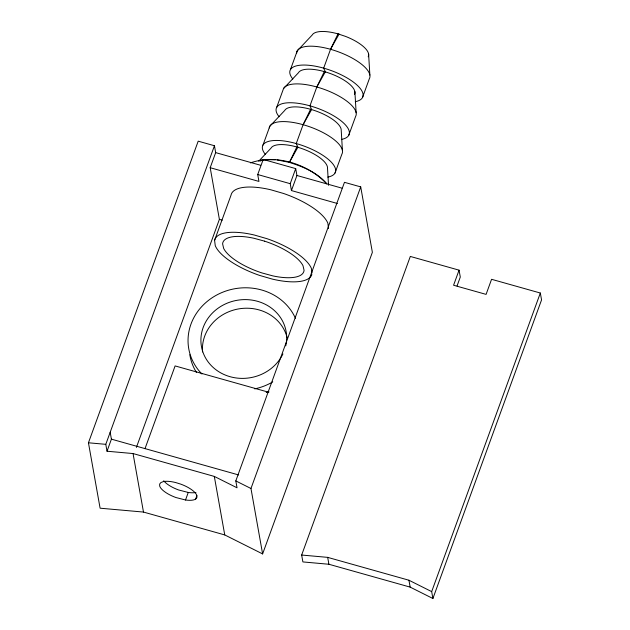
<?xml version="1.0" encoding="UTF-8"?>
<svg xmlns="http://www.w3.org/2000/svg" width="630" height="630" viewBox="0 0 630 630"><rect width="100%" height="100%" fill="white"/><g stroke="black" fill="none" stroke-linecap="round" stroke-linejoin="round"><path stroke-width="0.94" d="M214.452 145.743L105.793 444.331L107.021 451.222L133.048 453.553L214.31 476.414L237.037 487.801L235.809 480.91L344.468 182.322L360.714 186.889L372.369 252.315L262.615 553.92L224.745 534.925L143.482 512.064L100.099 508.197L88.444 442.78L198.198 141.167L214.452 145.743L215.673 152.625L210.192 167.706L219.39 219.358L136.403 447.41M107.021 451.222L111.415 439.157L110.187 432.267M311.874 274.546A51.589 18.546 20 0 1 272.294 279.09L259.552 275.397A51.589 18.546 20 0 1 215.263 245.676L214.586 240.361L231.045 195.119A51.589 18.546 20 0 1 270.837 189.795L283.579 193.489A51.589 18.546 20 0 1 327.86 223.209L328.545 228.525M144.994 448.678L175.108 365.92L268.829 392.285M262.97 145.097L269.829 126.244L284.697 110.494A30.098 10.82 20 0 1 314.307 110.439A30.098 10.82 20 0 1 341.161 129.339L342.429 150.476M276.688 107.391L283.547 88.539L298.415 72.789A30.098 10.82 20 0 1 331.726 74.072A30.098 10.82 20 0 1 354.469 94.484M290.406 69.694L297.266 50.841L312.134 35.091A30.098 10.82 20 0 1 338.011 33.886L339.113 34.256M210.192 167.706L258.946 181.424L257.717 174.541L263.206 159.461L295.706 168.604L296.935 175.487L291.446 190.567L337.389 203.498M303.101 124.693L311.614 109.526L310.574 109.289L303.101 124.693L296.242 143.546L297.895 147.223L289.383 162.398C303.061 166.753 317.37 172.455 326.75 183.818C308.109 164.194 276.688 153.751 250.393 162.894M316.819 86.995L325.332 71.828L324.293 71.584L316.819 86.995L309.96 105.848L311.614 109.526M368.188 56.787A30.098 10.82 20 0 0 345.445 36.367L338.011 33.886L330.537 49.29L323.678 68.142L325.332 71.828M291.446 190.567L290.225 183.684L295.706 168.604M185.519 499.992A19.806 7.119 20 0 0 195.639 499.07L196.891 497.566L196.875 495.597A19.806 7.119 20 0 0 180.66 484.1L175.762 482.58A19.806 7.119 20 0 0 163.343 481.603L160.91 482.548L159.658 484.053L159.673 486.021A19.806 7.119 20 0 0 175.888 497.519L185.519 499.992L188.26 492.455A19.806 7.119 20 0 0 195.954 492.471M195.639 499.07L196.859 495.716M335.034 172.99L341.893 154.137A38.69 13.907 20 0 0 310.291 127A38.69 13.907 20 0 0 269.246 127.969M348.752 135.285L355.619 116.432A38.69 13.907 20 0 0 326.379 90.184A38.69 13.907 20 0 0 283.547 88.539M362.478 97.587L369.337 78.734A38.69 13.907 20 0 0 336.53 51.172A38.69 13.907 20 0 0 296.628 53.511M262.615 553.92L250.968 488.502L360.714 186.889M459.065 270.16L453.576 285.24L486.084 294.383L491.573 279.303L540.327 293.021L541.556 299.911L432.897 598.5L410.169 587.121L328.907 564.26L302.88 561.921L301.66 555.038L410.311 256.441L459.065 270.16L460.294 277.05L457.065 285.918M432.897 598.5L431.676 591.617L540.327 293.021M289.383 162.398L296.856 146.987L297.895 147.223M330.537 49.29L339.05 34.122M258.694 161.201L270.971 148.192A30.098 10.82 20 0 1 300.589 148.137A30.098 10.82 20 0 1 327.442 167.044L328.537 185.299M259.946 160.831L261.647 160.02M259.969 160.973L264.332 159.658L275.263 159.744M88.444 442.78L105.793 444.331M301.66 555.038L327.679 557.369L408.941 580.23L431.676 591.617M277.168 159.949L289.123 162.32M188.26 492.455L178.636 489.975A19.806 7.119 20 0 1 163.706 480.769M215.673 152.625L260.678 165.288M296.935 175.487L341.94 188.149M257.717 174.541L290.225 183.684M219.39 219.358L222.217 220.154M111.415 439.157L238.605 474.941M235.809 480.91L250.968 488.502M408.941 580.23L410.169 587.121M327.679 557.369L328.907 564.26M214.31 476.414L224.745 534.925M133.048 453.553L143.482 512.064M311.984 272.987L311.401 268.451A51.589 18.546 20 0 0 267.12 238.731L254.37 235.037A51.589 18.546 20 0 0 214.586 240.361M368.597 53.936L369.865 75.072M354.879 91.641L356.147 112.778M265.395 154.445A38.69 13.907 20 0 1 279.035 140.514A38.69 13.907 20 0 1 326.08 157.579A38.69 13.907 20 0 1 327.82 177.093M279.114 116.739A38.69 13.907 20 0 1 292.753 102.808A38.69 13.907 20 0 1 339.806 119.881A38.69 13.907 20 0 1 341.539 139.395M292.832 79.041A38.69 13.907 20 0 1 306.471 65.111A38.69 13.907 20 0 1 353.524 82.183A38.69 13.907 20 0 1 355.257 101.69M282.925 353.95A42.99 39.273 -10.1 0 1 210.924 365.243A42.99 39.273 -10.1 0 1 233.36 301.101A42.99 39.273 -10.1 0 1 285.752 345.878M202.569 351.942A42.99 39.273 -10.1 0 1 238.896 308.857A42.99 39.273 -10.1 0 1 287.154 337.751M268.876 391.458A55.889 51.062 -10.1 0 1 266.214 392.616M196.505 372.511A55.889 51.062 -10.1 0 1 189.819 354.721M272.766 381.89A55.889 51.062 -10.1 0 1 254.748 388.875M201.931 374.015A55.889 51.062 -10.1 0 1 214.483 296.289A55.889 51.062 -10.1 0 1 295.446 318.276M264.584 241.156L254 238.282A42.99 15.451 20 0 0 222.611 243.873L223.674 248.441A42.99 15.451 20 0 0 262.08 272.971L272.664 275.845A42.99 15.451 20 0 0 304.062 270.254L302.998 265.687A42.99 15.451 20 0 0 264.584 241.156"/></g></svg>
